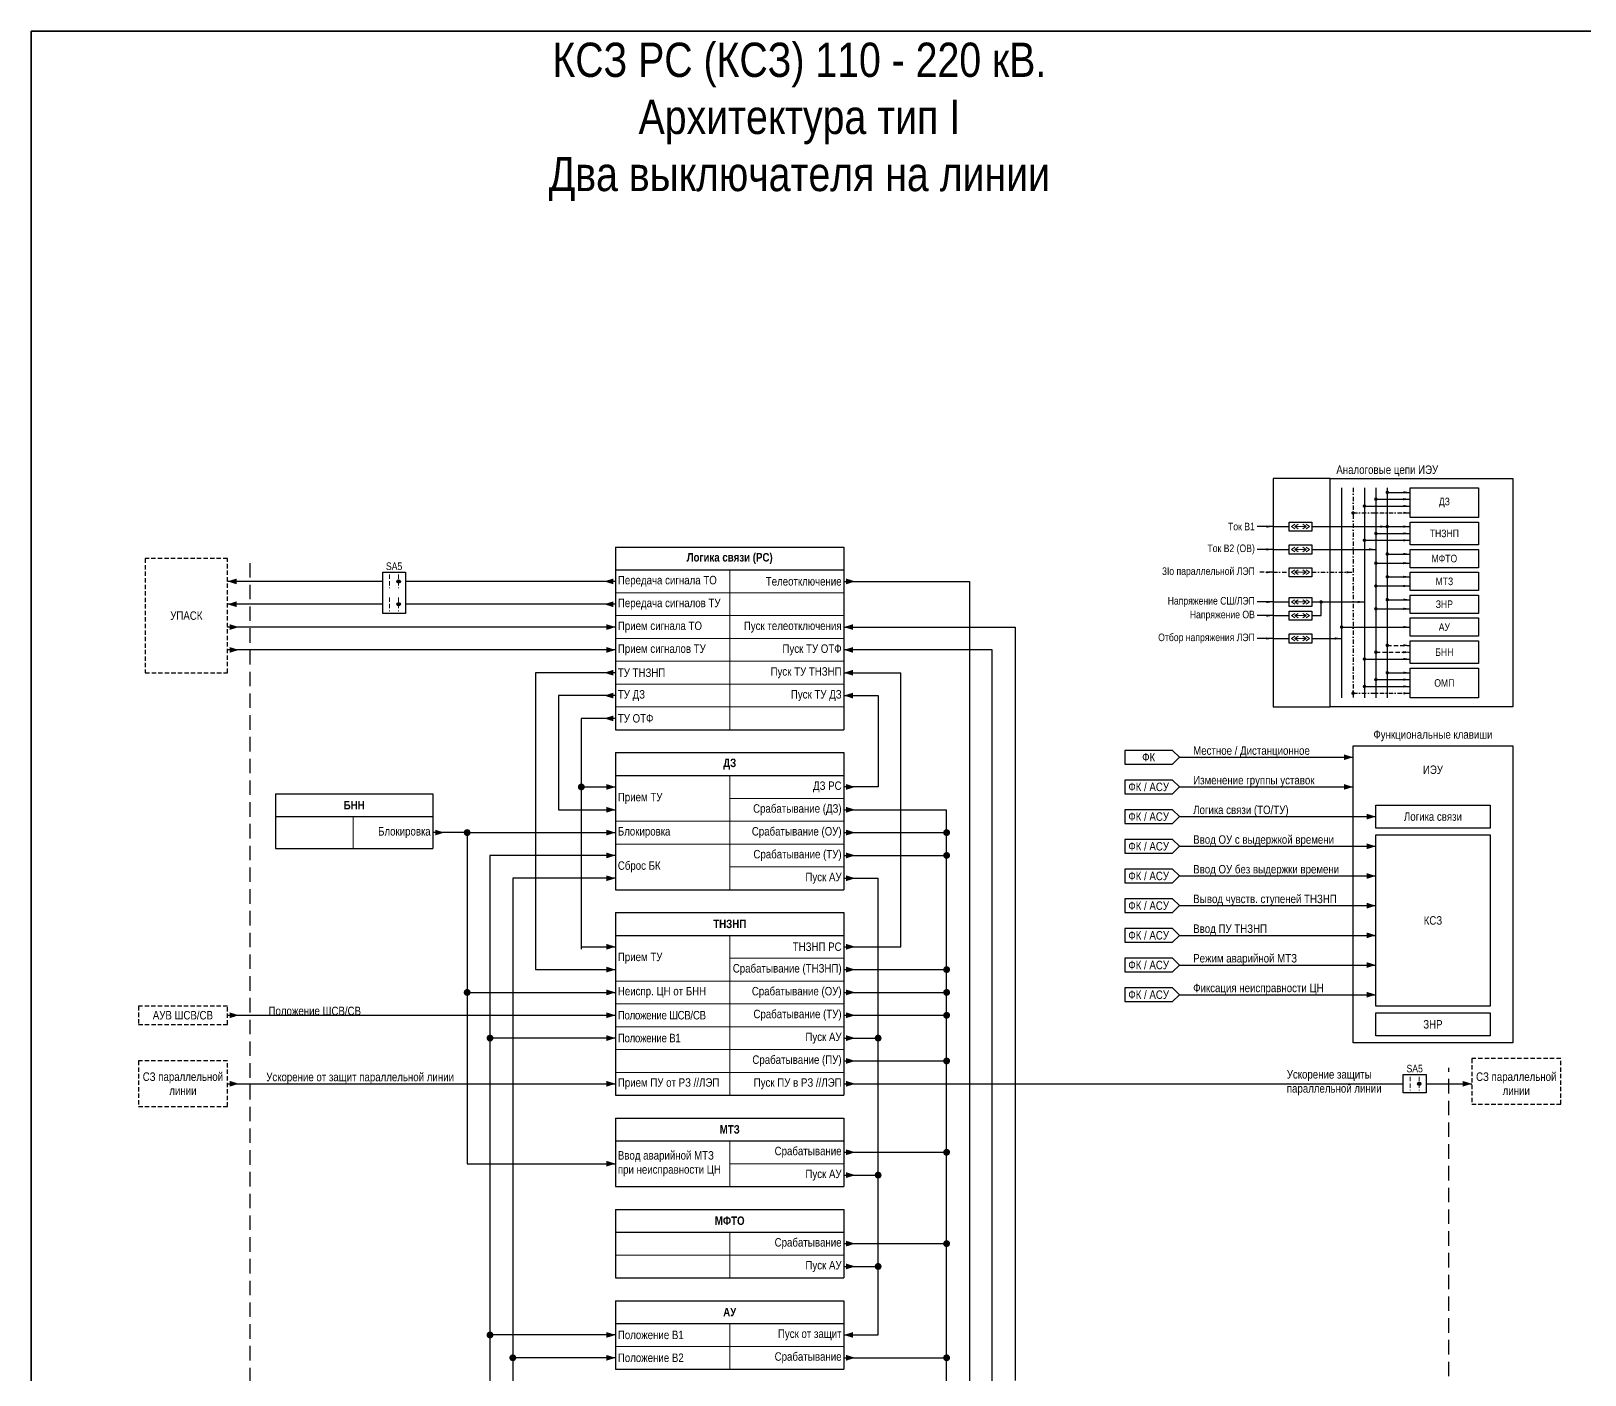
# Model space of a CAD drawing. Header units: millimetres. Extents: x -14593 to 14732, y -17400 to 5232.
# Drawn here: x 9269 to 9950, y -802 to -214 of the extents above; entities that cross this region are included whole.
import ezdxf
from ezdxf.enums import TextEntityAlignment as Align

# ---------------------------------------------------------------- set-up
doc = ezdxf.new("R2010")
doc.units = ezdxf.units.MM
doc.linetypes.add('штриховая2', pattern=[9.525, 6.35, -3.175])
doc.linetypes.add('штрихпунктирная2', pattern=[12.7, 6.35, -3.175, 0, -3.175])
for name, color, linetype, lineweight in [('Основная', 7, 'Continuous', 30), ('Отключение_включение', 1, 'Continuous', 30), ('Тонкая', 7, 'Continuous', 18), ('Цепи внешние', 84, 'Continuous', 30), ('Цепи внутренние', 5, 'Continuous', 30), ('Цепи ТН', 200, 'Continuous', 30), ('Цепи ТТ', 23, 'Continuous', 30), ('Цепи ТТ  других присоединений', 23, 'штрихпунктирная2', 30), ('Цепь - ФК и АСУ', 132, 'Continuous', 30), ('Штриховая', 7, 'штриховая2', 20)]:
    doc.layers.add(name, color=color, linetype=linetype, lineweight=lineweight)
doc.layers.add('Рамка', color=8, linetype='Continuous', lineweight=35, plot=False)
doc.styles.add('Narrow', font='ARIALN.TTF')
doc.styles.add('Табл дан', font='ARIALN.TTF')
doc.styles.add('Табл загол', font='ARIALNB.TTF')

# ---------------------------------------------------------------- blocks, each defined once
blk = doc.blocks.new('*T297')
at = {"layer": 'Основная', "color": 0, "linetype": 'ByBlock', "lineweight": -2, "transparency": 16777216}
for p, q in [((0, 0), (100, 0)), ((0, 0), (0, -10)), ((100, 0), (100, -10))]:
    blk.add_line(p, q, dxfattribs=at)
at = {"layer": 'Основная', "color": 0, "linetype": 'ByBlock', "lineweight": 30, "transparency": 16777216}
for p, q in [((0, -10), (100, -10)), ((0, -10), (0, -60)), ((100, -10), (100, -60)), ((0, -60), (100, -60))]:
    blk.add_line(p, q, dxfattribs=at)
at = {"layer": 'Основная', "color": 0, "linetype": 'ByBlock', "lineweight": 18, "transparency": 16777216}
for p, q in [((50, -10), (50, -60)), ((50, -20), (100, -20)), ((0, -30), (100, -30)), ((0, -40), (100, -40)), ((50, -50), (100, -50))]:
    blk.add_line(p, q, dxfattribs=at)
at = {"layer": 'Основная', "color": 0, "transparency": 16777216, "char_height": 3.7}
for s, insert, width, attachment_point, style in [('{\\C256;ДЗ}', (50, -5), 97, 5, 'Табл загол'), ('ДЗ РС', (99, -15), 48, 6, 'Табл дан'), ('Прием ТУ', (1, -20), 48, 4, 'Табл дан'), ('Срабатывание (ДЗ)', (99, -25), 48, 6, 'Табл дан'), ('{\\C256;Блокировка}', (1, -35), 48, 4, 'Табл дан'), ('Срабатывание (ОУ)', (99, -35), 48, 6, 'Табл дан'), ('Сброс БК', (1, -50), 48, 4, 'Табл дан'), ('Срабатывание (ТУ)', (99, -45), 48, 6, 'Табл дан'), ('Пуск АУ', (99, -55), 48, 6, 'Табл дан')]:
    blk.add_mtext(s, dxfattribs=dict(at, insert=insert, width=width, attachment_point=attachment_point, style=style))
blk = doc.blocks.new('*T298')
at = {"layer": 'Основная', "color": 0, "linetype": 'ByBlock', "lineweight": -2, "transparency": 16777216}
for p, q in [((0, 0), (100, 0)), ((0, 0), (0, -10)), ((100, 0), (100, -10))]:
    blk.add_line(p, q, dxfattribs=at)
at = {"layer": 'Основная', "color": 0, "linetype": 'ByBlock', "lineweight": 30, "transparency": 16777216}
for p, q in [((0, -10), (100, -10)), ((0, -10), (0, -80)), ((100, -10), (100, -80)), ((0, -80), (100, -80))]:
    blk.add_line(p, q, dxfattribs=at)
at = {"layer": 'Основная', "color": 0, "linetype": 'ByBlock', "lineweight": 18, "transparency": 16777216}
for p, q in [((50, -10), (50, -80)), ((50, -20), (100, -20)), ((0, -30), (100, -30)), ((0, -40), (100, -40)), ((0, -50), (100, -50)), ((0, -60), (100, -60)), ((0, -70), (100, -70))]:
    blk.add_line(p, q, dxfattribs=at)
at = {"layer": 'Основная', "color": 0, "transparency": 16777216, "char_height": 3.7}
for s, insert, width, attachment_point, style in [('{\\C256;ТНЗНП}', (50, -5), 97, 5, 'Табл загол'), ('ТНЗНП РС', (99, -15), 48, 6, 'Табл дан'), ('Прием ТУ', (1, -20), 48, 4, 'Табл дан'), ('Срабатывание ({\\C256;ТНЗНП)}', (99, -25), 48, 6, 'Табл дан'), ('{\\C256;Неиспр. ЦН от БНН}', (1, -35), 48, 4, 'Табл дан'), ('Срабатывание (ОУ)', (99, -35), 48, 6, 'Табл дан'), ('{\\T0.95;Положение ШСВ/СВ}', (1, -45), 48, 4, 'Табл дан'), ('Срабатывание (ТУ)', (99, -45), 48, 6, 'Табл дан'), ('{\\T0.95;Положение В1}', (1, -55), 48, 4, 'Табл дан'), ('Пуск АУ', (99, -55), 48, 6, 'Табл дан'), ('Срабатывание (ПУ)', (99, -65), 48, 6, 'Табл дан'), ('Прием ПУ от РЗ //ЛЭП', (1, -75), 48, 4, 'Табл дан'), ('Пуск ПУ в РЗ //ЛЭП', (99, -75), 48, 6, 'Табл дан')]:
    blk.add_mtext(s, dxfattribs=dict(at, insert=insert, width=width, attachment_point=attachment_point, style=style))
blk = doc.blocks.new('*T299')
at = {"layer": 'Основная', "color": 0, "linetype": 'ByBlock', "lineweight": -2, "transparency": 16777216}
for p, q in [((0, 0), (100, 0)), ((0, 0), (0, -10)), ((100, 0), (100, -10))]:
    blk.add_line(p, q, dxfattribs=at)
at = {"layer": 'Основная', "color": 0, "linetype": 'ByBlock', "lineweight": 30, "transparency": 16777216}
for p, q in [((0, -10), (100, -10)), ((0, -10), (0, -30)), ((100, -10), (100, -30)), ((0, -30), (100, -30))]:
    blk.add_line(p, q, dxfattribs=at)
at = {"layer": 'Основная', "color": 0, "linetype": 'ByBlock', "lineweight": 18, "transparency": 16777216}
for p, q in [((50, -10), (50, -30)), ((0, -20), (100, -20))]:
    blk.add_line(p, q, dxfattribs=at)
at = {"layer": 'Основная', "color": 0, "transparency": 16777216, "char_height": 3.7}
for s, insert, width, attachment_point, style in [('{\\C256;МФТО}', (50, -5), 97, 5, 'Табл загол'), ('Срабатывание ', (99, -15), 48, 6, 'Табл дан'), ('Пуск АУ', (99, -25), 48, 6, 'Табл дан')]:
    blk.add_mtext(s, dxfattribs=dict(at, insert=insert, width=width, attachment_point=attachment_point, style=style))
blk = doc.blocks.new('*T300')
at = {"layer": 'Основная', "color": 0, "linetype": 'ByBlock', "lineweight": -2, "transparency": 16777216}
for p, q in [((0, 0), (100, 0)), ((0, 0), (0, -10)), ((100, 0), (100, -10))]:
    blk.add_line(p, q, dxfattribs=at)
at = {"layer": 'Основная', "color": 0, "linetype": 'ByBlock', "lineweight": 30, "transparency": 16777216}
for p, q in [((0, -10), (100, -10)), ((0, -10), (0, -30)), ((100, -10), (100, -30)), ((0, -30), (100, -30))]:
    blk.add_line(p, q, dxfattribs=at)
at = {"layer": 'Основная', "color": 0, "linetype": 'ByBlock', "lineweight": 18, "transparency": 16777216}
for p, q in [((50, -10), (50, -30)), ((50, -20), (100, -20))]:
    blk.add_line(p, q, dxfattribs=at)
at = {"layer": 'Основная', "color": 0, "transparency": 16777216, "char_height": 3.7}
for s, insert, width, attachment_point, style in [('{\\C256;МТЗ}', (50, -5), 97, 5, 'Табл загол'), ('Срабатывание', (99, -15), 48, 6, 'Табл дан'), ('Ввод аварийной МТЗ при неисправности ЦН', (1, -20), 48, 4, 'Табл дан'), ('Пуск АУ', (99, -25), 48, 6, 'Табл дан')]:
    blk.add_mtext(s, dxfattribs=dict(at, insert=insert, width=width, attachment_point=attachment_point, style=style))
blk = doc.blocks.new('Point')
at = {"layer": 'Основная', "color": 0, "const_width": 1.5}
blk.add_lwpolyline([(-0.75, 0, 1), (0.75, 0, 1)], format="xyb", close=True, dxfattribs=at)
blk = doc.blocks.new('*T296')
at = {"layer": 'Основная', "color": 0, "linetype": 'ByBlock', "lineweight": -2, "transparency": 16777216}
for p, q in [((0, 0), (100, 0)), ((0, 0), (0, -10)), ((100, 0), (100, -10))]:
    blk.add_line(p, q, dxfattribs=at)
at = {"layer": 'Основная', "color": 0, "linetype": 'ByBlock', "lineweight": 30, "transparency": 16777216}
for p, q in [((0, -10), (100, -10)), ((0, -10), (0, -80)), ((100, -10), (100, -80)), ((0, -80), (100, -80))]:
    blk.add_line(p, q, dxfattribs=at)
at = {"layer": 'Основная', "color": 0, "linetype": 'ByBlock', "lineweight": 18, "transparency": 16777216}
for p, q in [((50, -10), (50, -80)), ((0, -20), (100, -20)), ((0, -30), (100, -30)), ((0, -40), (100, -40)), ((0, -50), (100, -50)), ((0, -60), (100, -60)), ((0, -70), (100, -70))]:
    blk.add_line(p, q, dxfattribs=at)
at = {"layer": 'Основная', "color": 0, "transparency": 16777216, "char_height": 3.7}
for s, insert, width, attachment_point, style in [('Логика связи (РС)', (50, -5), 97, 5, 'Табл загол'), ('Передача сигнала ТО ', (1, -15), 48, 4, 'Табл дан'), ('Телеотключение', (99, -15), 48, 6, 'Табл дан'), ('Передача сигналов ТУ', (1, -25), 48, 4, 'Табл дан'), ('Прием сигнала ТО ', (1, -35), 48, 4, 'Табл дан'), ('Пуск телеотключения', (99, -35), 48, 6, 'Табл дан'), ('Прием сигналов ТУ', (1, -45), 48, 4, 'Табл дан'), ('Пуск ТУ ОТФ', (99, -45), 48, 6, 'Табл дан'), ('ТУ ТНЗНП', (1, -55), 48, 4, 'Табл дан'), ('Пуск ТУ ТНЗНП', (99, -55), 48, 6, 'Табл дан'), ('ТУ ДЗ', (1, -65), 48, 4, 'Табл дан'), ('Пуск ТУ ДЗ', (99, -65), 48, 6, 'Табл дан'), ('ТУ ОТФ', (1, -75), 48, 4, 'Табл дан')]:
    blk.add_mtext(s, dxfattribs=dict(at, insert=insert, width=width, attachment_point=attachment_point, style=style))
blk = doc.blocks.new('*T294')
at = {"layer": 'Основная', "color": 0, "linetype": 'ByBlock', "lineweight": -2, "transparency": 16777216}
for p, q in [((0, 0), (69, 0)), ((0, 0), (0, -10)), ((69, 0), (69, -10))]:
    blk.add_line(p, q, dxfattribs=at)
at = {"layer": 'Основная', "color": 0, "linetype": 'ByBlock', "lineweight": 30, "transparency": 16777216}
for p, q in [((0, -10), (69, -10)), ((0, -10), (0, -24)), ((69, -10), (69, -24)), ((0, -24), (69, -24))]:
    blk.add_line(p, q, dxfattribs=at)
at = {"layer": 'Основная', "color": 0, "linetype": 'ByBlock', "lineweight": 18, "transparency": 16777216}
blk.add_line((34, -10), (34, -24), dxfattribs=at)
at = {"layer": 'Основная', "color": 0, "transparency": 16777216, "char_height": 3.7}
for s, insert, width, attachment_point, style in [('{\\C256;БНН}', (34.5, -5), 66, 5, 'Табл загол'), ('Блокировка', (68, -17), 33, 6, 'Табл дан')]:
    blk.add_mtext(s, dxfattribs=dict(at, insert=insert, width=width, attachment_point=attachment_point, style=style))
blk = doc.blocks.new('*T295')
at = {"layer": 'Основная', "color": 0, "linetype": 'ByBlock', "lineweight": -2, "transparency": 16777216}
for p, q in [((0, 0), (100, 0)), ((0, 0), (0, -10)), ((100, 0), (100, -10))]:
    blk.add_line(p, q, dxfattribs=at)
at = {"layer": 'Основная', "color": 0, "linetype": 'ByBlock', "lineweight": 30, "transparency": 16777216}
for p, q in [((0, -10), (100, -10)), ((0, -10), (0, -30)), ((100, -10), (100, -30)), ((0, -30), (100, -30))]:
    blk.add_line(p, q, dxfattribs=at)
at = {"layer": 'Основная', "color": 0, "linetype": 'ByBlock', "lineweight": 18, "transparency": 16777216}
for p, q in [((50, -10), (50, -30)), ((0, -20), (100, -20))]:
    blk.add_line(p, q, dxfattribs=at)
at = {"layer": 'Основная', "color": 0, "transparency": 16777216, "char_height": 3.7}
for s, insert, width, attachment_point, style in [('{\\C256;АУ}', (50, -5), 97, 5, 'Табл загол'), ('\\A1;Положение В1', (1, -15), 48, 4, 'Табл дан'), ('Пуск от защит', (99, -15), 48, 6, 'Табл дан'), ('Положение В2', (1, -25), 48, 4, 'Табл дан'), ('Срабатывание', (99, -25), 48, 6, 'Табл дан')]:
    blk.add_mtext(s, dxfattribs=dict(at, insert=insert, width=width, attachment_point=attachment_point, style=style))

msp = doc.modelspace()

# ---------------------------------------------------------------- hatches: boundary and pattern name
at = {"lineweight": 25, "ltscale": 0.25}
h = msp.add_hatch(color=256, dxfattribs=at)
edge = h.paths.add_edge_path()
edge.add_arc((9430, -455), 0.75, 0, 360)
h = msp.add_hatch(color=256, dxfattribs=at)
edge = h.paths.add_edge_path()
edge.add_arc((9430, -465), 0.75, 0, 360)
h = msp.add_hatch(color=256, dxfattribs=at)
edge = h.paths.add_edge_path()
edge.add_arc((9877, -675), 0.75, 0, 360)

# ---------------------------------------------------------------- linework, layer by layer
for centre in [(9430, -455), (9430, -465), (9877, -675)]:
    msp.add_circle(centre, 0.75, dxfattribs=at)
at = {"layer": 'Основная', "ltscale": 0.3}
msp.add_lwpolyline([(9838, -410), (9813, -410), (9813, -510), (9838, -510)], dxfattribs=at)
for points in [[(9838, -410), (9918, -410), (9918, -510), (9838, -510)], [(9858, -553), (9908, -553), (9908, -563), (9858, -563)], [(9858, -566), (9908, -566), (9908, -641), (9858, -641)], [(9858, -644), (9908, -644), (9908, -654), (9858, -654)]]:
    msp.add_lwpolyline(points, close=True, dxfattribs=at)
at = {"layer": 'Основная'}
for points in [[(9873, -414), (9903, -414), (9903, -427), (9873, -427)], [(9820, -429), (9830, -429), (9830, -433), (9820, -433)], [(9873, -429), (9903, -429), (9903, -439), (9873, -439)], [(9820, -439), (9830, -439), (9830, -443), (9820, -443)], [(9873, -441), (9903, -441), (9903, -449), (9873, -449)], [(9820, -449), (9830, -449), (9830, -453), (9820, -453)], [(9423, -451), (9433, -451), (9433, -469), (9423, -469)], [(9873, -451), (9903, -451), (9903, -459), (9873, -459)], [(9820, -462), (9830, -462), (9830, -466), (9820, -466)], [(9873, -461), (9903, -461), (9903, -469), (9873, -469)], [(9820, -468), (9830, -468), (9830, -472), (9820, -472)], [(9873, -471), (9903, -471), (9903, -479), (9873, -479)], [(9820, -478), (9830, -478), (9830, -482), (9820, -482)], [(9873, -481), (9903, -481), (9903, -491), (9873, -491)], [(9873, -493), (9903, -493), (9903, -506), (9873, -506)], [(9848, -527), (9918, -527), (9918, -657), (9848, -657)], [(9870, -671), (9880, -671), (9880, -679), (9870, -679)]]:
    msp.add_lwpolyline(points, close=True, dxfattribs=at)
at = {"layer": 'Отключение_включение', "ltscale": 0.3}
for points in [[(9355, -455, 0, 2.5, 0), (9359, -455, 0, 0, 0)], [(9520, -455, 0, 2.5, 0), (9524, -455, 0, 0, 0)], [(9630, -455, 0, 2.5, 0), (9626, -455, 0, 0, 0)], [(9360, -475, 0, 2.5, 0), (9356, -475, 0, 0, 0)], [(9525, -475, 0, 2.5, 0), (9521, -475, 0, 0, 0)], [(9625, -475, 0, 2.5, 0), (9629, -475, 0, 0, 0)], [(9630, -555, 0, 2.5, 0), (9626, -555, 0, 0, 0)], [(9630, -565, 0, 2.5, 0), (9626, -565, 0, 0, 0)], [(9630, -575, 0, 2.5, 0), (9626, -575, 0, 0, 0)], [(9630, -625, 0, 2.5, 0), (9626, -625, 0, 0, 0)], [(9630, -635, 0, 2.5, 0), (9626, -635, 0, 0, 0)], [(9630, -645, 0, 2.5, 0), (9626, -645, 0, 0, 0)], [(9630, -665, 0, 2.5, 0), (9626, -665, 0, 0, 0)], [(9630, -705, 0, 2.5, 0), (9626, -705, 0, 0, 0)], [(9630, -745, 0, 2.5, 0), (9626, -745, 0, 0, 0)], [(9630, -795, 0, 2.5, 0), (9626, -795, 0, 0, 0)]]:
    msp.add_lwpolyline(points, format="xyseb", dxfattribs=at)
for points in [[(9423, -455), (9355, -455)], [(9525, -455), (9433, -455)], [(9625, -455), (9680, -455)], [(9680, -455), (9680, -845)], [(9525, -475), (9355, -475)], [(9625, -475), (9700, -475)], [(9700, -475), (9700, -805)], [(9670, -855), (9670, -555)], [(9625, -625), (9670, -625)], [(9625, -635), (9670, -635), (9670, -635)], [(9625, -705), (9670, -705)], [(9625, -745), (9670, -745)], [(9625, -795), (9670, -795)]]:
    msp.add_lwpolyline(points, dxfattribs=at)
at = {"layer": 'Отключение_включение'}
for points in [[(9625, -555), (9670, -555)], [(9625, -565), (9670, -565)], [(9625, -575), (9670, -575)], [(9625, -645), (9670, -645)], [(9625, -665), (9670, -665)]]:
    msp.add_lwpolyline(points, dxfattribs=at)
at = {"layer": 'Рамка', "color": 1}
msp.add_lwpolyline([(9269, -214), (10020, -214), (10020, -1137), (9269, -1137)], close=True, dxfattribs=at)
at = {"layer": 'Тонкая', "ltscale": 0.25}
for p, q in [((9821, -431), (9822.5, -430)), ((9822.5, -432), (9821, -431)), ((9822.5, -431), (9824, -430)), ((9824, -432), (9822.5, -431)), ((9827.5, -431), (9826, -430)), ((9826, -432), (9827.5, -431)), ((9829, -431), (9827.5, -430)), ((9827.5, -432), (9829, -431)), ((9821, -441), (9822.5, -440)), ((9822.5, -442), (9821, -441)), ((9822.5, -441), (9824, -440)), ((9824, -442), (9822.5, -441)), ((9827.5, -441), (9826, -440)), ((9826, -442), (9827.5, -441)), ((9829, -441), (9827.5, -440)), ((9827.5, -442), (9829, -441)), ((9821, -451), (9822.5, -450)), ((9822.5, -452), (9821, -451)), ((9822.5, -451), (9824, -450)), ((9824, -452), (9822.5, -451)), ((9827.5, -451), (9826, -450)), ((9826, -452), (9827.5, -451)), ((9829, -451), (9827.5, -450)), ((9827.5, -452), (9829, -451)), ((9821, -464), (9822.5, -463)), ((9822.5, -465), (9821, -464)), ((9821, -470), (9822.5, -469)), ((9822.5, -464), (9824, -463)), ((9824, -465), (9822.5, -464)), ((9822.5, -470), (9824, -469)), ((9827.5, -464), (9826, -463)), ((9826, -465), (9827.5, -464)), ((9827.5, -470), (9826, -469)), ((9829, -464), (9827.5, -463)), ((9827.5, -465), (9829, -464)), ((9829, -470), (9827.5, -469)), ((9822.5, -471), (9821, -470)), ((9824, -471), (9822.5, -470)), ((9826, -471), (9827.5, -470)), ((9827.5, -471), (9829, -470)), ((9821, -480), (9822.5, -479)), ((9822.5, -481), (9821, -480)), ((9822.5, -480), (9824, -479)), ((9824, -481), (9822.5, -480)), ((9827.5, -480), (9826, -479)), ((9826, -481), (9827.5, -480)), ((9829, -480), (9827.5, -479)), ((9827.5, -481), (9829, -480))]:
    msp.add_line(p, q, dxfattribs=at)
at = {"layer": 'Тонкая'}
for p, q in [((9827.5, -431), (9822.5, -431)), ((9827.5, -441), (9822.5, -441)), ((9827.5, -451), (9822.5, -451)), ((9827.5, -464), (9822.5, -464)), ((9827.5, -470), (9822.5, -470)), ((9827.5, -480), (9822.5, -480))]:
    msp.add_line(p, q, dxfattribs=at)
at = {"layer": 'Цепи внешние', "linetype": 'штриховая2', "ltscale": 0.3}
for points in [[(9355, -445), (9319, -445), (9319, -495), (9355, -495)], [(9355, -641), (9316, -641), (9316, -649), (9355, -649)], [(9355, -665), (9316, -665), (9316, -685), (9355, -685)], [(9939, -664), (9900, -664), (9900, -684), (9939, -684)]]:
    msp.add_lwpolyline(points, close=True, dxfattribs=at)
at = {"layer": 'Цепи внешние', "ltscale": 0.3}
for points in [[(9355, -465, 0, 2.5, 0), (9359, -465, 0, 0, 0)], [(9360, -485, 0, 2.5, 0), (9356, -485, 0, 0, 0)], [(9525, -485, 0, 2.5, 0), (9521, -485, 0, 0, 0)], [(9525, -575, 0, 2.5, 0), (9521, -575, 0, 0, 0)], [(9525, -585, 0, 2.5, 0), (9521, -585, 0, 0, 0)], [(9360, -645, 0, 2.5, 0), (9356, -645, 0, 0, 0)], [(9525, -645, 0, 2.5, 0), (9521, -645, 0, 0, 0)], [(9525, -655, 0, 2.5, 0), (9521, -655, 0, 0, 0)], [(9360, -675, 0, 2.5, 0), (9356, -675, 0, 0, 0)], [(9525, -675, 0, 2.5, 0), (9521, -675, 0, 0, 0)], [(9630, -675, 0, 2.5, 0), (9626, -675, 0, 0, 0)], [(9900, -675, 0, 2.5, 0), (9896, -675, 0, 0, 0)], [(9525, -785, 0, 2.5, 0), (9521, -785, 0, 0, 0)], [(9525, -795, 0, 2.5, 0), (9521, -795, 0, 0, 0)]]:
    msp.add_lwpolyline(points, format="xyseb", dxfattribs=at)
for points in [[(9423, -465), (9355, -465)], [(9525, -485), (9355, -485)], [(9525, -575), (9470, -575)], [(9470, -575), (9470, -825)], [(9480, -585), (9480, -845)], [(9525, -585), (9480, -585)], [(9525, -655), (9470, -655)], [(9525, -785), (9470, -785)], [(9525, -795), (9480, -795)]]:
    msp.add_lwpolyline(points, dxfattribs=at)
at = {"layer": 'Цепи внешние'}
for points in [[(9355, -645), (9525, -645)], [(9355, -675), (9525, -675)], [(9625, -675), (9870, -675)], [(9880, -675), (9900, -675)]]:
    msp.add_lwpolyline(points, dxfattribs=at)
at = {"layer": 'Цепи внутренние', "linetype": 'штриховая2'}
for points in [[(9365, -920), (9365, -447)], [(9890, -965), (9890, -668)]]:
    msp.add_lwpolyline(points, dxfattribs=at)
at = {"layer": 'Цепи внутренние', "ltscale": 0.3}
for points in [[(9525, -465), (9433, -465)], [(9690, -485), (9625, -485)], [(9690, -815), (9690, -485)], [(9490, -495), (9490, -625)], [(9525, -495), (9490, -495)], [(9625, -495), (9650, -495)], [(9650, -615), (9650, -495)], [(9500, -505), (9500, -555)], [(9525, -505), (9500, -505)], [(9625, -505), (9640, -505)], [(9640, -505), (9640, -545)], [(9510, -545), (9525, -545)], [(9640, -545), (9625, -545)], [(9500, -555), (9525, -555)], [(9460, -565), (9445, -565)], [(9510, -615), (9525, -615)], [(9625, -615), (9650, -615)], [(9490, -625), (9525, -625)], [(9625, -785), (9640, -785)]]:
    msp.add_lwpolyline(points, dxfattribs=at)
for points in [[(9520, -465, 0, 2.5, 0), (9524, -465, 0, 0, 0)], [(9625, -485, 0, 2.5, 0), (9629, -485, 0, 0, 0)], [(9520, -495, 0, 2.5, 0), (9524, -495, 0, 0, 0)], [(9625, -495, 0, 2.5, 0), (9629, -495, 0, 0, 0)], [(9520, -505, 0, 2.5, 0), (9524, -505, 0, 0, 0)], [(9625, -505, 0, 2.5, 0), (9629, -505, 0, 0, 0)], [(9520, -515, 0, 2.5, 0), (9524, -515, 0, 0, 0)], [(9525, -545, 0, 2.5, 0), (9521, -545, 0, 0, 0)], [(9630, -545, 0, 2.5, 0), (9626, -545, 0, 0, 0)], [(9525, -555, 0, 2.5, 0), (9521, -555, 0, 0, 0)], [(9450, -565, 0, 2.5, 0), (9446, -565, 0, 0, 0)], [(9525, -565, 0, 2.5, 0), (9521, -565, 0, 0, 0)], [(9630, -585, 0, 2.5, 0), (9626, -585, 0, 0, 0)], [(9525, -615, 0, 2.5, 0), (9521, -615, 0, 0, 0)], [(9630, -615, 0, 2.5, 0), (9626, -615, 0, 0, 0)], [(9525, -625, 0, 2.5, 0), (9521, -625, 0, 0, 0)], [(9525, -635, 0, 2.5, 0), (9521, -635, 0, 0, 0)], [(9630, -655, 0, 2.5, 0), (9626, -655, 0, 0, 0)], [(9525, -710, 0, 2.5, 0), (9521, -710, 0, 0, 0)], [(9630, -715, 0, 2.5, 0), (9626, -715, 0, 0, 0)], [(9630, -755, 0, 2.5, 0), (9626, -755, 0, 0, 0)], [(9625, -785, 0, 2.5, 0), (9629, -785, 0, 0, 0)]]:
    msp.add_lwpolyline(points, format="xyseb", dxfattribs=at)
at = {"layer": 'Цепи внутренние'}
for points in [[(9525, -515), (9510, -515)], [(9510, -515), (9510, -616)], [(9460, -565), (9460, -710)], [(9460, -565), (9525, -565)], [(9625, -585), (9640, -585)], [(9640, -785), (9640, -585)], [(9460, -635), (9525, -635)], [(9625, -655), (9640, -655)], [(9460, -710), (9525, -710)], [(9625, -715), (9640, -715)], [(9625, -755), (9640, -755)]]:
    msp.add_lwpolyline(points, dxfattribs=at)
at = {"layer": 'Цепи ТН', "ltscale": 0.3}
for points in [[(9843, -414), (9843, -506)], [(9853, -414), (9853, -506)], [(9853, -422), (9873, -422)], [(9853, -437), (9873, -437)], [(9813, -464), (9806, -464)], [(9813, -464), (9820, -464)], [(9830, -464), (9853, -464)], [(9813, -470), (9806, -470)], [(9813, -470), (9820, -470)], [(9843, -475), (9873, -475)], [(9813, -480), (9806, -480)], [(9813, -480), (9820, -480)], [(9830, -480), (9843, -480)], [(9853, -489), (9873, -489)], [(9853, -501), (9873, -501)]]:
    msp.add_lwpolyline(points, dxfattribs=at)
at = {"layer": 'Цепи ТН'}
for points in [[(9873, -422, 0, 1, 0), (9870, -422, 0, 0, 0)], [(9873, -437, 0, 1, 0), (9870, -437, 0, 0, 0)], [(9813, -464, 0, 1, 0), (9810, -464, 0, 0, 0)], [(9813, -470, 0, 1, 0), (9810, -470, 0, 0, 0)], [(9853, -464, 0, 1, 0), (9850, -464, 0, 0, 0)], [(9873, -475, 0, 1, 0), (9870, -475, 0, 0, 0)], [(9813, -480, 0, 1, 0), (9810, -480, 0, 0, 0)], [(9843, -480, 0, 1, 0), (9840, -480, 0, 0, 0)], [(9873, -489, 0, 1, 0), (9870, -489, 0, 0, 0)], [(9873, -501, 0, 1, 0), (9870, -501, 0, 0, 0)]]:
    msp.add_lwpolyline(points, format="xyseb", dxfattribs=at)
msp.add_lwpolyline([(9830, -470), (9834, -470), (9834, -464)], dxfattribs=at)
at = {"layer": 'Цепи ТТ', "ltscale": 0.3}
for points in [[(9858, -414), (9858, -506)], [(9863, -414), (9863, -506)], [(9858, -419), (9873, -419)], [(9863, -416), (9873, -416)], [(9813, -431), (9806, -431)], [(9813, -431), (9806, -431)], [(9813, -431), (9820, -431)], [(9830, -431), (9863, -431)], [(9858, -434), (9873, -434)], [(9863, -431), (9873, -431)], [(9813, -441), (9806, -441)], [(9813, -441), (9820, -441)], [(9830, -441), (9858, -441)], [(9858, -447), (9873, -447)], [(9863, -443), (9873, -443)], [(9863, -453), (9873, -453)], [(9858, -457), (9873, -457)], [(9858, -467), (9873, -467)], [(9863, -463), (9873, -463)], [(9863, -495), (9873, -495)], [(9858, -498), (9873, -498)]]:
    msp.add_lwpolyline(points, dxfattribs=at)
at = {"layer": 'Цепи ТТ'}
for points in [[(9873, -416, 0, 1, 0), (9870, -416, 0, 0, 0)], [(9873, -419, 0, 1, 0), (9870, -419, 0, 0, 0)], [(9813, -431, 0, 1, 0), (9810, -431, 0, 0, 0)], [(9863, -431, 0, 1, 0), (9860, -431, 0, 0, 0)], [(9873, -431, 0, 1, 0), (9870, -431, 0, 0, 0)], [(9873, -434, 0, 1, 0), (9870, -434, 0, 0, 0)], [(9813, -441, 0, 1, 0), (9810, -441, 0, 0, 0)], [(9858, -441, 0, 1, 0), (9855, -441, 0, 0, 0)], [(9873, -443, 0, 1, 0), (9870, -443, 0, 0, 0)], [(9873, -447, 0, 1, 0), (9870, -447, 0, 0, 0)], [(9813, -451, 0, 1, 0), (9810, -451, 0, 0, 0)], [(9848, -451, 0, 1, 0), (9845, -451, 0, 0, 0)], [(9873, -453, 0, 1, 0), (9870, -453, 0, 0, 0)], [(9873, -457, 0, 1, 0), (9870, -457, 0, 0, 0)], [(9873, -463, 0, 1, 0), (9870, -463, 0, 0, 0)], [(9873, -467, 0, 1, 0), (9870, -467, 0, 0, 0)], [(9873, -483, 0, 1, 0), (9870, -483, 0, 0, 0)], [(9873, -486, 0, 1, 0), (9870, -486, 0, 0, 0)], [(9873, -495, 0, 1, 0), (9870, -495, 0, 0, 0)], [(9873, -498, 0, 1, 0), (9870, -498, 0, 0, 0)]]:
    msp.add_lwpolyline(points, format="xyseb", dxfattribs=at)
at = {"layer": 'Цепи ТТ', "linetype": 'штриховая2', "ltscale": 0.3}
for points in [[(9863, -483), (9873, -483)], [(9858, -486), (9873, -486)]]:
    msp.add_lwpolyline(points, dxfattribs=at)
at = {"layer": 'Цепи ТТ  других присоединений', "ltscale": 0.3}
for points in [[(9848, -414), (9848, -506)], [(9848, -425), (9873, -425)], [(9813, -451), (9806, -451)], [(9813, -451), (9820, -451)], [(9830, -451), (9848, -451)], [(9848, -504), (9873, -504)]]:
    msp.add_lwpolyline(points, dxfattribs=at)
at = {"layer": 'Цепи ТТ  других присоединений'}
for points in [[(9873, -425, 0, 1, 0), (9870, -425, 0, 0, 0)], [(9873, -504, 0, 1, 0), (9870, -504, 0, 0, 0)]]:
    msp.add_lwpolyline(points, format="xyseb", dxfattribs=at)
at = {"layer": 'Цепь - ФК и АСУ', "ltscale": 0.3}
for points in [[(9772, -532), (9769, -529), (9748, -529), (9748, -535), (9769, -535), (9772, -532)], [(9772, -545), (9769, -542), (9748, -542), (9748, -548), (9769, -548), (9772, -545)], [(9772, -558), (9769, -555), (9748, -555), (9748, -561), (9769, -561), (9772, -558)], [(9772, -571), (9769, -568), (9748, -568), (9748, -574), (9769, -574), (9772, -571)], [(9772, -584), (9769, -581), (9748, -581), (9748, -587), (9769, -587), (9772, -584)], [(9772, -597), (9769, -594), (9748, -594), (9748, -600), (9769, -600), (9772, -597)], [(9772, -610), (9769, -607), (9748, -607), (9748, -613), (9769, -613), (9772, -610)], [(9772, -623), (9769, -620), (9748, -620), (9748, -626), (9769, -626), (9772, -623)], [(9772, -636), (9769, -633), (9748, -633), (9748, -639), (9769, -639), (9772, -636)]]:
    msp.add_lwpolyline(points, dxfattribs=at)
for points in [[(9848, -532, 0, 2.5, 0), (9844, -532, 0, 0, 0)], [(9848, -545, 0, 2.5, 0), (9844, -545, 0, 0, 0)], [(9858, -558, 0, 2.5, 0), (9854, -558, 0, 0, 0)], [(9858, -571, 0, 2.5, 0), (9854, -571, 0, 0, 0)], [(9858, -584, 0, 2.5, 0), (9854, -584, 0, 0, 0)], [(9858, -597, 0, 2.5, 0), (9854, -597, 0, 0, 0)], [(9858, -610, 0, 2.5, 0), (9854, -610, 0, 0, 0)], [(9858, -623, 0, 2.5, 0), (9854, -623, 0, 0, 0)], [(9858, -636, 0, 2.5, 0), (9854, -636, 0, 0, 0)]]:
    msp.add_lwpolyline(points, format="xyseb", dxfattribs=at)
at = {"layer": 'Цепь - ФК и АСУ'}
for points in [[(9772, -532), (9848, -532)], [(9772, -545), (9848, -545)], [(9772, -558), (9858, -558)], [(9772, -571), (9858, -571)], [(9772, -584), (9858, -584)], [(9772, -597), (9858, -597)], [(9772, -610), (9858, -610)], [(9772, -623), (9858, -623)], [(9772, -636), (9858, -636)]]:
    msp.add_lwpolyline(points, dxfattribs=at)
at = {"layer": 'Штриховая', "ltscale": 0.3}
for p, q in [((9426, -452), (9426, -458)), ((9430, -452), (9430, -458)), ((9426, -462), (9426, -468)), ((9430, -462), (9430, -468)), ((9873, -672), (9873, -678)), ((9877, -672), (9877, -678))]:
    msp.add_line(p, q, dxfattribs=at)

# ---------------------------------------------------------------- block references
for name, p in [('*T296', (9525, -440)), ('*T297', (9525, -530)), ('*T294', (9376, -548)), ('*T298', (9525, -600)), ('*T300', (9525, -690)), ('*T299', (9525, -730)), ('*T295', (9525, -770))]:
    msp.add_blockref(name, p)
at = {"layer": 'Отключение_включение'}
for p in [(9670, -565), (9670, -575), (9670, -625), (9670, -635), (9670, -645), (9670, -665), (9670, -705), (9670, -745), (9670, -795)]:
    msp.add_blockref('Point', p, dxfattribs=at)
at = {"layer": 'Цепи внешние'}
for p in [(9470, -655), (9470, -785), (9480, -795)]:
    msp.add_blockref('Point', p, dxfattribs=at)
at = {"layer": 'Цепи внутренние'}
for p in [(9510, -545), (9460, -565), (9460, -635), (9640, -655), (9640, -715), (9640, -755)]:
    msp.add_blockref('Point', p, dxfattribs=at)
at = {"layer": 'Цепи ТН', "xscale": 0.5, "yscale": 0.5, "zscale": 0.5}
for p in [(9853, -422), (9853, -437), (9834, -464), (9843, -475), (9853, -489), (9853, -501)]:
    msp.add_blockref('Point', p, dxfattribs=at)
at = {"layer": 'Цепи ТТ', "xscale": 0.5, "yscale": 0.5, "zscale": 0.5}
for p in [(9858, -419), (9863, -416), (9858, -434), (9863, -431), (9863, -443), (9858, -447), (9863, -453), (9858, -457), (9863, -463), (9858, -467), (9863, -483), (9858, -486), (9863, -495), (9858, -498)]:
    msp.add_blockref('Point', p, dxfattribs=at)
at = {"layer": 'Цепи ТТ  других присоединений', "xscale": 0.5, "yscale": 0.5, "zscale": 0.5}
for p in [(9848, -425), (9848, -504)]:
    msp.add_blockref('Point', p, dxfattribs=at)

# ---------------------------------------------------------------- texts
at = {"layer": 'Основная', "style": 'Narrow'}
for p in [(9428, -450), (9875, -670)]:
    msp.add_text('SA5', height=3.3, dxfattribs=at).set_placement(p, align=Align.CENTER)
for s, insert, char_height, width, attachment_point in [('Аналоговые цепи ИЭУ', (9863, -409), 3.7, 89, 8), ('ДЗ', (9888, -420.5), 3.3, 30, 5), ('Ток В1', (9805, -431), 3.3, 71.4983, 6), ('ТНЗНП', (9888, -434), 3.3, 30, 5), ('Ток В2 (ОВ)', (9805, -441), 3.3, 71.4983, 6), ('3Io параллельной ЛЭП', (9805, -451), 3.3, 71.4983, 6), ('МФТО', (9888, -445), 3.3, 30, 5), ('МТЗ', (9888, -455), 3.3, 30, 5), ('Напряжение СШ/ЛЭП ', (9805, -464), 3.3, 71.4983, 6), ('УПАСК', (9337, -470), 3.7, 36, 5), ('Напряжение ОВ ', (9805, -470), 3.3, 71.4983, 6), ('ЗНР', (9888, -465), 3.3, 30, 5), ('АУ', (9888, -475), 3.3, 30, 5), ('Отбор напряжения ЛЭП', (9805, -480), 3.3, 71.4983, 6), ('БНН', (9888, -486), 3.3, 30, 5), ('ОМП', (9888, -499.5), 3.3, 30, 5), ('Функциональные клавиши', (9883, -525), 3.7, 94, 8), ('ФК', (9758.5, -532), 3.7, 21, 5), ('Местное / Дистанционное', (9778, -532), 3.7, 99, 7), ('ИЭУ', (9883, -537.5), 3.7, 70, 5), ('ФК / АСУ', (9758.5, -545), 3.7, 21, 5), ('Изменение группы уставок', (9778, -545), 3.7, 99, 7), ('ФК / АСУ', (9758.5, -558), 3.7, 21, 5), ('Логика связи (ТО/ТУ)', (9778, -558), 3.7, 89, 7), ('Логика связи', (9883, -558), 3.7, 50, 5), ('ФК / АСУ', (9758.5, -571), 3.7, 21, 5), ('Ввод ОУ с выдержкой времени', (9778, -571), 3.7, 99, 7), ('ФК / АСУ', (9758.5, -584), 3.7, 21, 5), ('Ввод ОУ без выдержки времени', (9778, -584), 3.7, 99, 7), ('Вывод чувств. ступеней ТНЗНП', (9778, -597), 3.7, 99, 7), ('ФК / АСУ', (9758.5, -597), 3.7, 21, 5), ('Ввод ПУ ТНЗНП', (9778, -610), 3.7, 99, 7), ('КСЗ', (9883, -603.5), 3.7, 50, 5), ('ФК / АСУ', (9758.5, -610), 3.7, 21, 5), ('Режим аварийной МТЗ', (9778, -623), 3.7, 99, 7), ('ФК / АСУ', (9758.5, -623), 3.7, 21, 5), ('Фиксация неисправности ЦН', (9778, -636), 3.7, 99, 7), ('ФК / АСУ', (9758.5, -636), 3.7, 21, 5), ('АУВ ШСВ/СВ', (9335.5, -645), 3.7, 39, 5), ('Положение ШСВ/СВ', (9373, -645), 3.7, 65, 7), ('ЗНР', (9883, -649), 3.7, 50, 5), ('СЗ параллельной линии', (9335.5, -675), 3.7, 39, 5), ('Ускорение от защит параллельной линии', (9372, -675), 3.7, 85, 7), ('Ускорение защиты параллельной линии', (9819, -680), 3.7, 56, 7), ('СЗ параллельной линии', (9919.5, -675), 3.7, 39, 5)]:
    msp.add_mtext(s, dxfattribs=dict(at, insert=insert, char_height=char_height, width=width, attachment_point=attachment_point))
at = {"layer": 'Рамка', "insert": (9605.5, -253.75), "char_height": 15, "width": 235, "attachment_point": 5, "style": 'Narrow'}
msp.add_mtext('КСЗ РС (КСЗ) 110 - 220 кВ.\\PАрхитектура тип I\\PДва выключателя на линии', dxfattribs=at)

doc.saveas('drawing.dxf')
